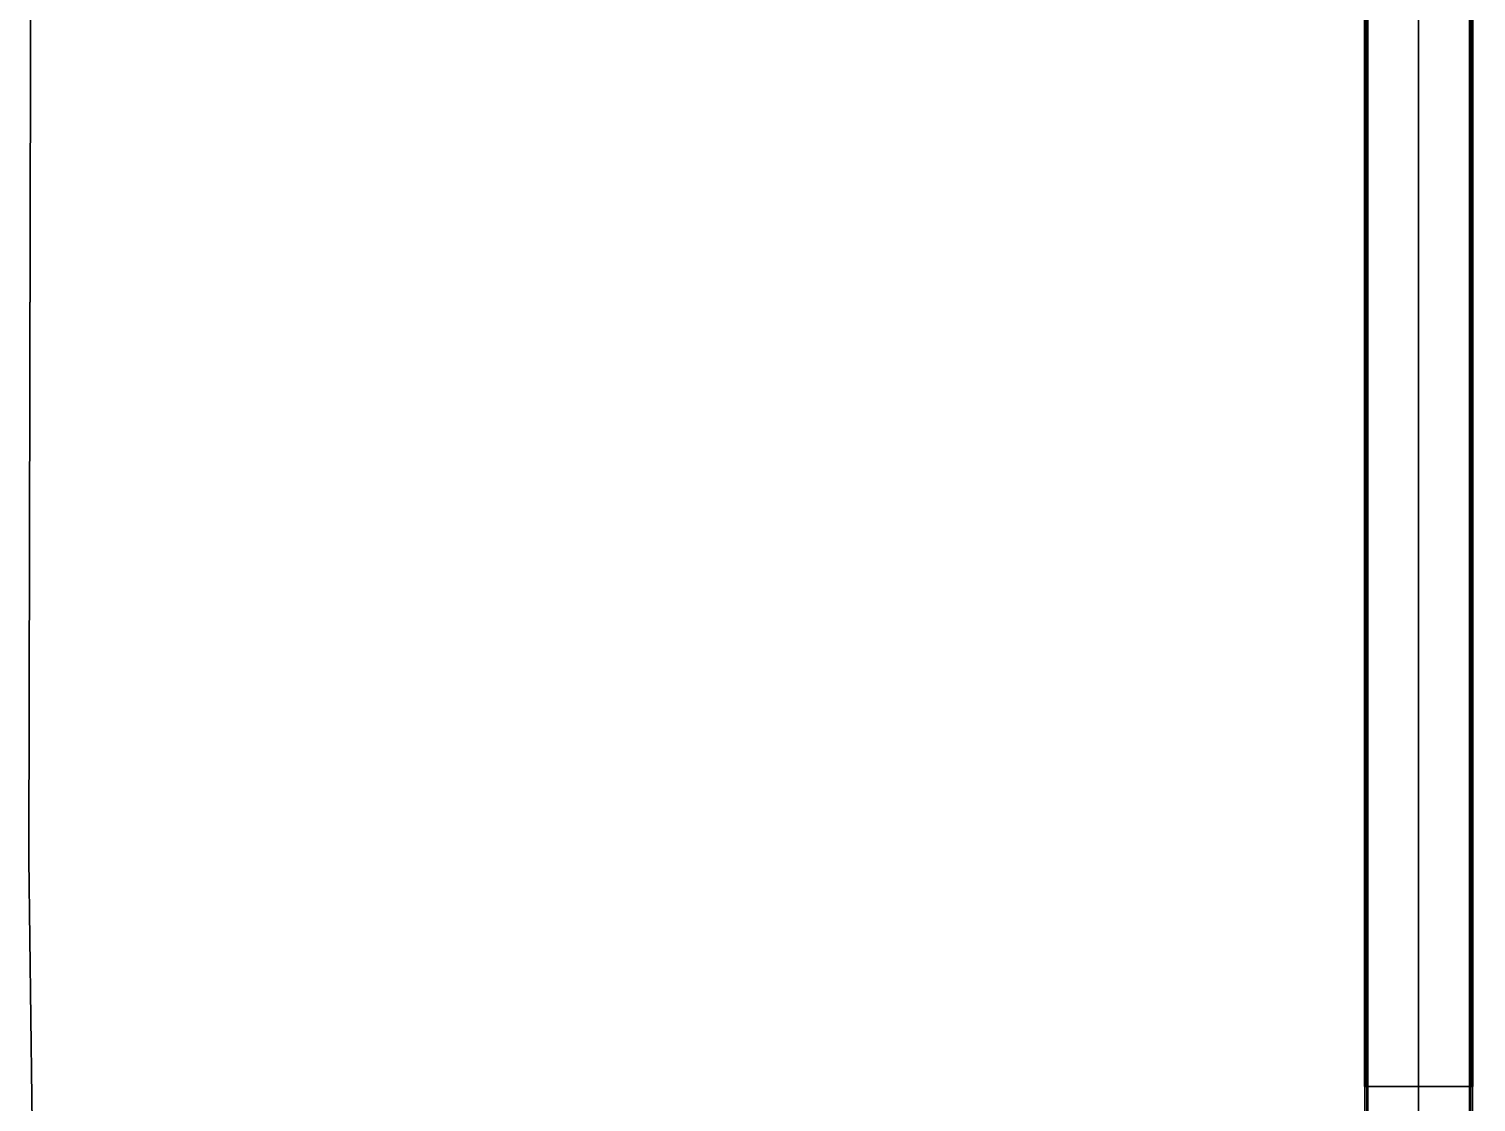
# Model space of a CAD drawing. Header units: millimetres. Extents: x 22804 to 54168, y 19058 to 39187.
# Drawn here: x 47519 to 48073, y 25477 to 25887 of the extents above; entities that cross this region are included whole.
import ezdxf

# ---------------------------------------------------------------- set-up
doc = ezdxf.new("R2010")
doc.units = ezdxf.units.MM
doc.header["$LTSCALE"] = 20
for name, color, linetype in [('Furniture', 31, 'Continuous'), ('TABLE', 6, 'Continuous'), ('TABLE-BASE', 6, 'Continuous'), ('TABLE-TOPVEN', 6, 'Continuous')]:
    doc.layers.add(name, color=color, linetype=linetype)

# ---------------------------------------------------------------- blocks, each defined once
blk = doc.blocks.new('table')
at = {"layer": 'TABLE', "color": 4}
blk.add_point((-22.926, 12.02, 0), dxfattribs=at)
at = {"layer": 'TABLE-BASE', "color": 4}
for points in [[(-7.501, 12.839, 3.019), (-7.501, 12.831, 2.997), (-38.351, 12.831, 2.997), (-38.351, 12.839, 3.019)], [(-7.501, 12.808, 3.907), (-7.501, 12.839, 3.019), (-38.351, 12.839, 3.019), (-38.351, 12.808, 3.907)], [(-7.501, 12.831, 2.997), (-7.501, 12.809, 2.988), (-38.351, 12.809, 2.988), (-38.351, 12.831, 2.997)], [(-7.501, 12.802, 3.924), (-7.501, 12.808, 3.907), (-38.351, 12.808, 3.907), (-38.351, 12.802, 3.924)], [(-7.501, 12.787, 3.934), (-7.501, 12.802, 3.924), (-38.351, 12.802, 3.924), (-38.351, 12.787, 3.934)], [(-38.351, 12.02, 4.048), (-7.501, 12.02, 4.048), (-7.501, 12.787, 3.934), (-38.351, 12.787, 3.934)], [(-7.501, 11.202, 3.019), (-7.501, 11.21, 2.997), (-7.501, 12.831, 2.997), (-7.501, 12.839, 3.019)], [(-7.501, 11.233, 3.907), (-7.501, 11.202, 3.019), (-7.501, 12.839, 3.019), (-7.501, 12.808, 3.907)], [(-7.032, 12.806, 3.905), (-7.032, 12.838, 2.988), (-7.501, 12.838, 2.988), (-7.501, 12.806, 3.905)], [(-7.501, 12.806, 3.905), (-7.501, 12.838, 2.988), (-7.501, 11.203, 2.988), (-7.501, 11.235, 3.905)], [(-7.501, 11.21, 2.997), (-7.501, 11.232, 2.988), (-7.501, 12.809, 2.988), (-7.501, 12.831, 2.997)], [(-7.501, 11.239, 3.924), (-7.501, 11.233, 3.907), (-7.501, 12.808, 3.907), (-7.501, 12.802, 3.924)], [(-7.032, 12.798, 3.924), (-7.032, 12.806, 3.905), (-7.501, 12.806, 3.905), (-7.501, 12.8, 3.922)], [(-7.501, 12.8, 3.922), (-7.501, 12.806, 3.905), (-7.501, 11.235, 3.905), (-7.501, 11.241, 3.922)], [(-7.501, 11.254, 3.934), (-7.501, 11.239, 3.924), (-7.501, 12.802, 3.924), (-7.501, 12.787, 3.934)], [(-7.032, 12.785, 3.933), (-7.032, 12.798, 3.924), (-7.501, 12.8, 3.922), (-7.501, 12.785, 3.933)], [(-7.501, 12.785, 3.933), (-7.501, 12.8, 3.922), (-7.501, 11.241, 3.922), (-7.501, 11.256, 3.933)], [(-7.501, 12.02, 4.048), (-7.501, 11.254, 3.934), (-7.501, 12.787, 3.934), (-7.501, 12.02, 4.048)], [(-6.006, 12.02, 4.051), (-7.032, 12.785, 3.933), (-7.501, 12.785, 3.933), (-7.501, 12.02, 4.051)], [(-7.501, 12.671, 3.951), (-7.501, 12.785, 3.933), (-7.501, 12.038, 3.933), (-7.501, 12.02, 4.051)], [(-38.351, 11.254, 3.934), (-7.501, 11.254, 3.934), (-7.501, 12.02, 4.048), (-38.351, 12.02, 4.048)], [(-7.501, 12.02, 4.051), (-7.501, 12.038, 3.933), (-7.501, 11.256, 3.933), (-7.501, 12.02, 4.051)], [(-6.006, 12.02, 4.051), (-7.501, 12.02, 4.051), (-7.501, 11.256, 3.933), (-7.032, 11.256, 3.933)], [(-38.351, 11.254, 3.934), (-38.351, 11.239, 3.924), (-7.501, 11.239, 3.924), (-7.501, 11.254, 3.934)], [(-38.351, 11.239, 3.924), (-38.351, 11.233, 3.907), (-7.501, 11.233, 3.907), (-7.501, 11.239, 3.924)], [(-38.351, 11.233, 3.907), (-38.351, 11.202, 3.019), (-7.501, 11.202, 3.019), (-7.501, 11.233, 3.907)], [(-38.351, 11.21, 2.997), (-38.351, 11.232, 2.988), (-7.501, 11.232, 2.988), (-7.501, 11.21, 2.997)], [(-38.351, 11.202, 3.019), (-38.351, 11.21, 2.997), (-7.501, 11.21, 2.997), (-7.501, 11.202, 3.019)], [(-7.501, 11.256, 3.933), (-7.501, 11.241, 3.922), (-7.032, 11.241, 3.922), (-7.032, 11.256, 3.933)], [(-7.501, 11.241, 3.922), (-7.501, 11.235, 3.905), (-7.032, 11.235, 3.905), (-7.032, 11.241, 3.922)], [(-7.501, 11.235, 3.905), (-7.501, 11.203, 2.988), (-7.032, 11.203, 2.988), (-7.032, 11.235, 3.905)]]:
    blk.add_3dface(points, dxfattribs=at)
at = {"layer": 'TABLE-TOPVEN', "invisible_edges": 15}
for points in [[(-10.926, -8.92, 28.5), (-10.926, 32.96, 28.5), (-39.709, 32.901, 28.5), (-39.712, -8.86, 28.5)], [(-39.709, 32.901, 27.324), (-10.926, 32.96, 27.324), (-10.926, -8.92, 27.324), (-39.702, -8.86, 27.324)], [(-10.926, 32.96, 27.324), (-6.143, 32.901, 27.324), (-6.143, -8.86, 27.324), (-10.926, -8.92, 27.324)], [(-6.147, -8.86, 28.5), (-6.146, 32.901, 28.5), (-10.926, 32.96, 28.5), (-10.926, -8.92, 28.5)]]:
    blk.add_3dface(points, dxfattribs=at)
at = {"layer": 'TABLE-TOPVEN', "color": 4}
for points in [[(-39.712, -8.86, 28.5), (-39.702, -8.86, 27.324), (-10.926, -8.92, 27.324), (-10.926, -8.92, 28.5)], [(-10.926, -8.92, 28.5), (-10.926, -8.92, 27.324), (-6.145, -8.86, 27.324), (-6.147, -8.86, 28.5)]]:
    blk.add_3dface(points, dxfattribs=at)

msp = doc.modelspace()

# ---------------------------------------------------------------- block references
at = {"layer": 'Furniture', "xscale": 25.4, "yscale": 25.4, "zscale": 25.4, "rotation": 270}
msp.add_blockref('table', (47745.971, 25292.154, -76.683), dxfattribs=at)

doc.saveas('drawing.dxf')
